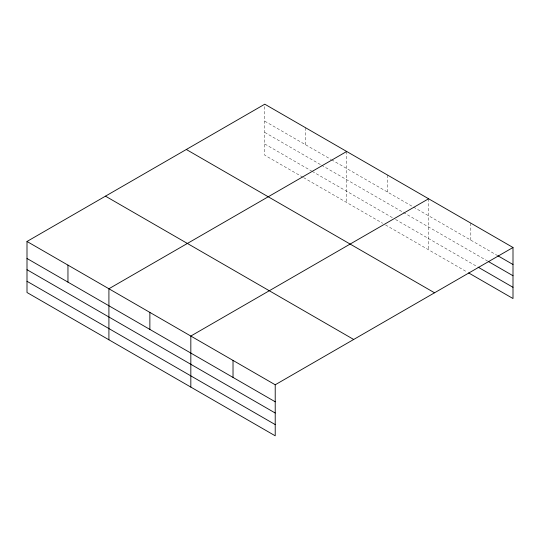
<?xml version="1.0" encoding="UTF-8"?>
<svg xmlns="http://www.w3.org/2000/svg" width="540" height="540" viewBox="0 0 540 540"><rect width="100%" height="100%" fill="white"/><g stroke="black" fill="none" stroke-linecap="round" stroke-linejoin="round"><path stroke-width="0.41" stroke-dasharray="2.7 2.03" d="M264.782 121.196L330.885 159.361M331.601 159.779L412.796 206.658M413.519 207.07L496.996 255.265M264.782 132.428L320.828 164.788M321.543 165.2L402.739 212.078M403.454 212.49L487.539 261.036M264.782 143.998L311.486 170.964M312.201 171.376L392.681 217.836M395.55 219.497L477.353 266.726M302.859 177.215L264.782 155.223L264.782 104.186M303.581 177.626L382.617 223.256M385.493 224.917L467.168 272.072M470.806 223.135L470.806 240.145M428.605 198.767L428.605 249.811M387.646 175.122L387.646 192.139M346.694 151.477L346.694 202.52M305.735 127.832L305.735 144.842"/><path stroke-width="0.81" d="M27 241.468L275.218 384.777L275.218 435.814L27 292.505L27 241.468L264.782 104.186L513 247.496L513 298.532L468.619 272.909M346.694 151.477L108.911 288.758L108.911 339.795M428.605 198.767L190.829 336.049L190.829 387.092M275.218 384.777L513 247.496M497.725 255.683L513 264.506M488.261 261.454L513 275.738M478.076 267.145L513 287.307M186.314 149.486L434.531 292.795M105.469 196.162L353.687 339.471M27 258.478L275.218 401.787M27 269.71L275.218 413.019M27 281.279L275.218 424.589M233.024 360.41L233.024 377.426M149.87 312.404L149.87 329.413M67.959 265.113L67.959 282.123"/></g></svg>
